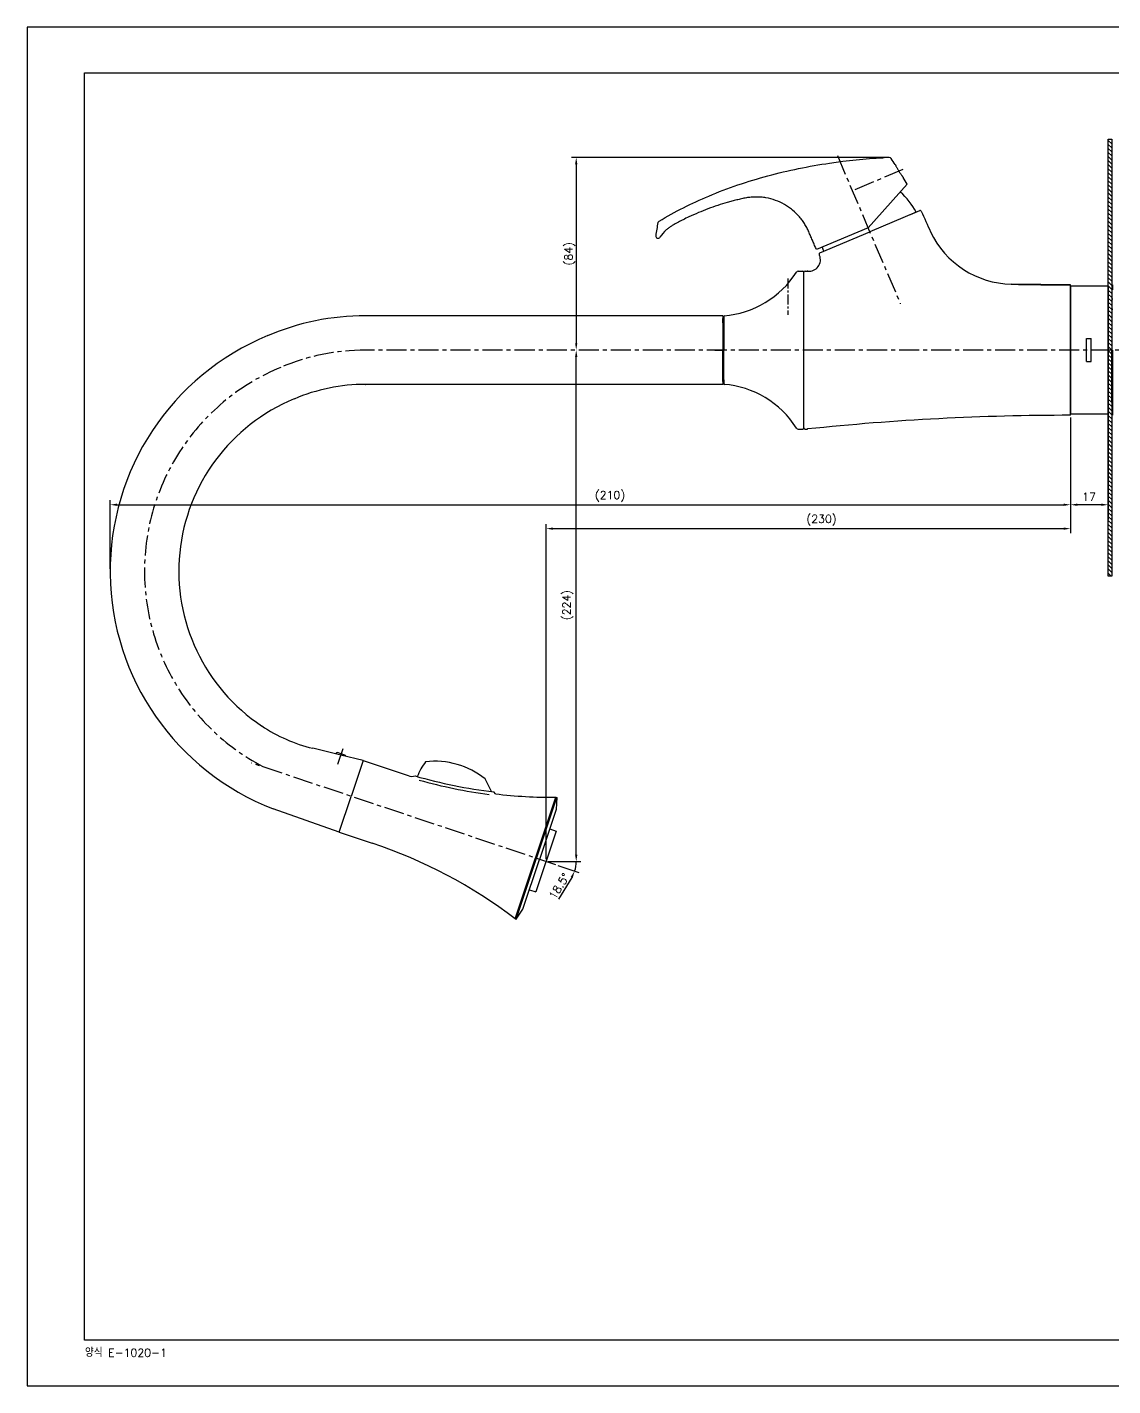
# Model space of a CAD drawing. Extents: x 0 to 841, y -1188 to -594.
# Drawn here: x 0 to 475, y -1188 to -594 of the extents above; entities that cross this region are included whole.
import ezdxf

# ---------------------------------------------------------------- set-up
doc = ezdxf.new("R2010")
doc.units = 0
doc.header["$LTSCALE"] = 7
doc.header["$MEASUREMENT"] = 0
doc.linetypes.add('CENTER', pattern=[2, 1.25, -0.25, 0.25, -0.25])
doc.layers.get('0').update_dxf_attribs({"color": 2, "linetype": 'CONTINUOUS'})
for name, color, linetype in [('00_COMPONENTS', 7, 'CONTINUOUS'), ('CL', 1, 'CENTER'), ('D', 2, 'CONTINUOUS'), ('DIM', 2, 'CONTINUOUS'), ('DWG', 7, 'CONTINUOUS'), ('Make2D 표시선', 7, 'CONTINUOUS'), ('TXT', 4, 'CONTINUOUS')]:
    doc.layers.add(name, color=color, linetype=linetype)
doc.styles.add('GHS', font='romans', dxfattribs={"bigfont": 'ghs'})

# ---------------------------------------------------------------- blocks, each defined once
blk = doc.blocks.new('BORDER')
for p, q in [((1, 1), (0, 1)), ((0, 1), (0, 0)), ((0, 0), (1, 0))]:
    blk.add_line(p, q)

msp = doc.modelspace()

# ---------------------------------------------------------------- hatches: boundary and pattern name
at = {"layer": 'D', "ltscale": 0.6}
h = msp.add_hatch(dxfattribs=at)
h.set_pattern_fill('ANSI31', color=3, scale=10, angle=-270)
h.set_pattern_definition([(135, (-5514.8503, -19510.9557), (-0.88388348, -0.88388348), [])])
h.paths.add_polyline_path([(474, -642.97), (474, -833.97), (472.5, -833.97), (472.5, -642.97)])

# ---------------------------------------------------------------- linework, layer by layer
at = {"color": 7, "linetype": 'Continuous'}
for p, q in [((474, -712.93), (474, -735.18)), ((474.5, -712.93), (474, -712.93)), ((474.5, -717.43), (474, -717.43)), ((474, -757.43), (474, -735.18)), ((474.5, -752.93), (474, -752.93)), ((474.5, -757.43), (474, -757.43)), ((134.94, -911.5), (134.87, -911.72)), ((138.9, -912.29), (135.58, -911.18)), ((146.81, -914.63), (141.58, -930.28))]:
    msp.add_line(p, q, dxfattribs=at)
for centre, start, end in [((135.42, -911.66), 71.5, 161.5), ((138.74, -912.77), 358.01099, 71.5)]:
    msp.add_arc(centre, 0.5, start, end, dxfattribs=at)
at = {"layer": '00_COMPONENTS', "color": 7, "linetype": 'Continuous'}
for p, q in [((376.77, -650.95), (376.77, -650.95)), ((384.68, -662.63), (367.53, -681.68)), ((388.52, -674.83), (368.27, -683.43)), ((367.53, -681.68), (344.98, -691.25))]:
    msp.add_line(p, q, dxfattribs=at)
for centre, radius, start, end in [((389.21, -924.77), 274.1, 92.60247, 93.20014), ((376.81, -651.95), 1, 33.34562, 92.60134), ((130.9, -813.76), 295.37, 32.71971, 33.34362), ((130.75, -813.85), 295.55, 30.77408, 31.44317), ((381.36, -666.47), 0.5, 47.09768, 59.44666), ((357.88, -691.74), 35, 28.88089, 47.09768), ((340.15, -693.22), 65.9, 167.93176, 172.97636), ((276.69, -679.65), 1, 120.85047, 167.92625), ((290.14, -694.7), 16.21, 131.98193, 146.81226), ((275.74, -685.28), 1, 172.95992, 326.82235), ((381.47, -681.72), 35, 193.9819, 197.11911)]:
    msp.add_arc(centre, radius, start, end, dxfattribs=at)
for points, knots in [([(276.17, -678.79), (283.13, -674.64), (298.59, -666.9), (323.66, -658.41), (349.26, -653.2), (366.16, -651.53), (373.91, -651.1)], [0, 0, 0, 0, 0.237239, 0.503789, 0.772645, 1, 1, 1, 1]), ([(379.4, -654.1), (379.4, -654.1), (379.4, -654.11), (379.41, -654.11), (379.42, -654.13), (379.43, -654.16), (379.44, -654.19), (379.47, -654.24), (379.51, -654.33), (379.57, -654.46), (379.64, -654.6), (379.73, -654.77), (379.87, -655.04), (380.06, -655.42), (380.33, -655.91), (380.64, -656.43), (380.85, -656.78), (380.97, -656.96)], [0, 0, 0, 0, 0.001207, 0.004823, 0.010839, 0.019243, 0.030016, 0.043127, 0.076241, 0.118267, 0.168799, 0.227344, 0.29334, 0.445024, 0.617934, 0.805316, 1, 1, 1, 1]), ([(380.97, -656.96), (381.08, -657.15), (381.31, -657.5), (381.65, -658), (381.98, -658.46), (382.23, -658.81), (382.42, -659.06), (382.54, -659.22), (382.64, -659.35), (382.73, -659.46), (382.79, -659.54), (382.83, -659.59), (382.85, -659.62), (382.87, -659.64), (382.89, -659.66), (382.89, -659.67), (382.9, -659.68), (382.9, -659.68)], [0, 0, 0, 0, 0.192573, 0.378064, 0.549764, 0.701366, 0.767786, 0.827024, 0.878431, 0.921413, 0.955438, 0.968955, 0.980081, 0.98877, 0.994997, 0.998746, 1, 1, 1, 1]), ([(344.98, -691.25), (344.72, -690.63), (344.18, -689.4), (343.38, -687.55), (342.7, -686.01), (342.17, -684.78), (341.64, -683.54), (340.95, -682.01), (339.97, -680.24), (338.85, -678.56), (337.12, -676.37), (335.09, -674.37), (332.79, -672.64), (330.36, -671.11), (327.09, -669.61), (323.6, -668.68), (320.76, -668.31), (318.6, -668.22), (316.45, -668.31), (314.32, -668.59), (312.21, -669.03), (310.12, -669.54), (308.03, -670.07), (305.25, -670.84), (301.75, -671.91), (297.55, -673.39), (293.35, -675.07), (290.61, -676.29), (289.25, -676.94)], [0, 0, 0, 0, 0.029459, 0.058925, 0.088368, 0.10309, 0.117818, 0.14727, 0.176763, 0.206063, 0.235952, 0.298989, 0.330318, 0.361788, 0.42461, 0.487435, 0.51885, 0.550289, 0.581738, 0.613148, 0.64459, 0.676027, 0.707478, 0.739036, 0.802087, 0.868094, 0.934084, 1, 1, 1, 1]), ([(289.25, -676.94), (288.38, -677.35), (287.09, -677.98), (285.38, -678.85), (284.11, -679.53), (282.84, -680.21), (281.59, -680.92), (280.4, -681.72), (279.66, -682.33), (279.3, -682.65)], [0, 0, 0, 0, 0.250047, 0.375116, 0.500163, 0.625082, 0.750008, 0.874975, 1, 1, 1, 1])]:
    msp.add_open_spline(points, degree=3, knots=knots, dxfattribs=at)
at = {"layer": 'CL'}
for p, q in [((354.15, -650.16), (381.63, -714.91)), ((382.75, -656.21), (360.42, -665.68)), ((543.81, -735.18), (147.88, -735.18)), ((300.6, -735.18), (304.5, -735.18)), ((300.6, -735.18), (304.5, -735.18)), ((137.96, -909.57), (135.68, -916.4)), ((230.99, -960.19), (98.08, -915.72))]:
    msp.add_line(p, q, dxfattribs=at)
at = {"layer": 'CL', "ltscale": 0.5}
msp.add_line((332.5, -703.81), (332.5, -719.75), dxfattribs=at)
at = {"layer": 'CL'}
for centre, radius, start, end in [((147.88, -829.68), 94.5, 90, 113.06202), ((147.64, -831.8), 96.37, 112.43997, 243.45319)]:
    msp.add_arc(centre, radius, start, end, dxfattribs=at)
at = {"layer": 'D', "ltscale": 0.6}
for p, q in [((375.81, -650.95), (237.97, -650.95)), ((239.97, -653.95), (239.97, -732.18)), ((472.5, -729.3), (472.5, -804.8)), ((239.97, -955.78), (239.97, -738.18)), ((456, -764.68), (456, -815.24)), ((36.28, -830.8), (36.28, -800.8)), ((39.28, -802.8), (453, -802.8)), ((469.5, -802.8), (459, -802.8)), ((226.78, -957.78), (226.78, -811.24)), ((229.78, -813.24), (453, -813.24)), ((227.78, -958.78), (241.97, -958.78)), ((231.94, -960.51), (241.18, -963.6)), ((238.02, -965.69), (232.22, -975.22))]:
    msp.add_line(p, q, dxfattribs=at)
msp.add_lwpolyline([(474, -642.97), (474, -833.97), (472.5, -833.97), (472.5, -642.97)], close=True, dxfattribs=at)
msp.add_arc((226.78, -958.78), 13.19, 341.5, 0, dxfattribs=at)
for points in [[(239.47, -653.95), (240.47, -653.95), (239.97, -650.95)], [(239.47, -732.18), (240.47, -732.18), (239.97, -735.18)], [(239.47, -738.18), (240.47, -738.18), (239.97, -735.18)], [(39.28, -802.3), (39.28, -803.3), (36.28, -802.8)], [(453, -802.3), (453, -803.3), (456, -802.8)], [(459, -802.3), (459, -803.3), (456, -802.8)], [(469.5, -802.3), (469.5, -803.3), (472.5, -802.8)], [(229.78, -812.74), (229.78, -813.74), (226.78, -813.24)], [(453, -812.74), (453, -813.74), (456, -813.24)], [(239.47, -955.78), (240.47, -955.78), (239.97, -958.78)], [(237.56, -965.48), (238.47, -965.9), (239.29, -962.97)]]:
    msp.add_solid(points, dxfattribs=at)
at = {"layer": 'DIM'}
msp.add_line((472.5, -763.66), (472.5, -809.27), dxfattribs=at)
at = {"layer": 'DWG'}
for p, q in [((386.13, -675.85), (390.13, -674.15)), ((346.41, -692.71), (368.27, -683.43)), ((340, -700.68), (340.95, -700.68)), ((341.19, -700.7), (341.05, -700.68)), ((339.5, -735.18), (339.5, -701.18)), ((456, -706.68), (430.09, -706.37)), ((456, -735.18), (456, -706.68)), ((474.5, -708.83), (474.5, -706.68)), ((472.2, -707.18), (456, -707.18)), ((472.5, -707.48), (472.5, -735.18)), ((148, -720.18), (147.88, -720.18)), ((304, -720.18), (148, -720.18)), ((304, -720.18), (304, -721.38)), ((304, -720.18), (304, -723.28)), ((304, -721.27), (304, -723.28)), ((304.5, -721.27), (304, -721.27)), ((304, -721.37), (304, -723.28)), ((304, -723.27), (304, -721.37)), ((304, -721.37), (304, -723.28)), ((304, -723.28), (304, -721.38)), ((304, -721.38), (304, -723.28)), ((304, -723.28), (304, -721.38)), ((304, -721.38), (304, -735.18)), ((304.5, -721.78), (304.5, -720.18)), ((304.5, -720.43), (304.5, -735.18)), ((304.5, -720.67), (304.5, -722.18)), ((304, -748.98), (304, -735.18)), ((304, -748.98), (304, -735.18)), ((304.5, -750.18), (304.5, -735.18)), ((339.5, -769.18), (339.5, -735.18)), ((456, -763.68), (456, -735.18)), ((456, -762.68), (456, -735.18)), ((472.5, -762.88), (472.5, -735.18)), ((474.5, -763.68), (474.5, -735.18)), ((304.5, -749.68), (304.5, -748.18)), ((147.88, -750.18), (148, -750.18)), ((304, -750.18), (148, -750.18)), ((304, -748.98), (304, -750.18)), ((304.5, -749.08), (304, -749.08)), ((304.5, -750.18), (304.5, -748.68)), ((472.2, -763.18), (456, -763.18)), ((340, -769.68), (340.95, -769.68)), ((340.95, -769.68), (341.05, -769.67)), ((137.06, -912.25), (124.78, -909.26)), ((146.81, -914.63), (137.06, -912.25)), ((146.81, -914.63), (161.28, -919.47)), ((168.19, -921.65), (169.53, -921.38)), ((202.88, -928.17), (200.14, -922.69)), ((136.34, -945.92), (141.58, -930.28)), ((204.68, -929.19), (203.89, -928.29)), ((213.3, -983.8), (231.07, -930.69)), ((213.78, -983.96), (231.54, -930.85)), ((231.07, -930.69), (231.54, -930.85)), ((231.54, -930.85), (231.23, -936.02)), ((136.36, -945.87), (107.49, -935.67)), ((231.23, -936.02), (223.93, -957.83)), ((136.34, -945.92), (150.81, -950.76)), ((231.22, -945.51), (222.33, -972.06)), ((228.37, -944.55), (231.22, -945.51)), ((216.63, -979.64), (223.93, -957.83)), ((219.49, -971.11), (222.33, -972.06)), ((213.78, -983.96), (216.63, -979.64)), ((213.3, -983.8), (213.78, -983.96))]:
    msp.add_line(p, q, dxfattribs=at)
at = {"layer": 'DWG', "linetype": 'Continuous'}
for p, q in [((337.03, -700.68), (339, -700.68)), ((456, -707.18), (456, -763.18)), ((304.5, -720.18), (304.5, -722.18)), ((304.5, -720.67), (304.5, -722.18)), ((463, -730.18), (465, -730.18)), ((463, -740.18), (463, -730.18)), ((465, -740.18), (465, -730.18)), ((463, -740.18), (465, -740.18)), ((304.5, -748.18), (304.5, -749.68)), ((304.5, -748.18), (304.5, -750.18)), ((456, -759.19), (456, -763.18)), ((337.03, -769.68), (339, -769.68)), ((337.03, -769.68), (339, -769.68))]:
    msp.add_line(p, q, dxfattribs=at)
at = {"layer": 'DWG', "color": 7, "linetype": 'Continuous'}
msp.add_line((456, -707.18), (456, -763.18), dxfattribs=at)
at = {"layer": 'DWG'}
for centre, radius, start, end in [((390.33, -674.61), 0.5, 23.11077, 113), ((628.2, -573.09), 258.13, 203.11077, 205.32014), ((431.03, -666.38), 40, 205.32451, 268.65201), ((341.71, -695.72), 5, 264.03692, 22.7872), ((346.6, -693.17), 0.5, 113, 202.88923), ((108.34, -793.76), 258.13, 22.78753, 22.88923), ((340, -701.18), 0.5, 90, 180), ((340.95, -701.68), 1, 84.02979, 90), ((456, 398.41), 1105.08, 264.02943, 264.03658), ((456, 398.41), 1105.08, 268.65636, 270), ((472.2, -707.48), 0.3, 0, 90), ((147.88, -829.68), 109.5, 90, 113.06202), ((305, -720.64), 0.5, 94.95157, 180), ((147.64, -831.8), 111.37, 112.43997, 248.86622), ((147.88, -829.68), 79.5, 90, 113.12065), ((305, -749.71), 0.5, 180, 265.04843), ((147.64, -831.8), 81.37, 112.38258, 236.29168), ((456, -1868.76), 1105.08, 90, 95.97057), ((472.2, -762.88), 0.3, 270, 0), ((340, -769.18), 0.5, 180, 270), ((340.95, -768.68), 1, 270, 275.97038), ((141.34, -841.25), 70, 236.29168, 256.31816), ((230.21, -713.45), 217.25, 251.5, 253.41122), ((192.9, -930.04), 23.92, 141.58595, 159.5896), ((178.21, -949.86), 34.92, 51.09186, 96.66611), ((229.42, -712.55), 217.25, 253.999, 263.25133), ((230.02, -714.02), 217.25, 254.31218, 262.57951), ((230.21, -713.45), 217.25, 263.25133, 270.226), ((81.88, -1156.78), 217.25, 52.774, 71.5)]:
    msp.add_arc(centre, radius, start, end, dxfattribs=at)
at = {"layer": 'DWG', "linetype": 'Continuous'}
for centre, radius, start, end in [((337.03, -701.68), 1, 90, 145.18769), ((339, -701.18), 0.5, 0, 90), ((301.41, -679.14), 41.15, 274.31344, 327.74096), ((301.41, -791.21), 41.15, 32.25904, 85.68656), ((337.03, -768.68), 1, 214.81231, 270), ((337.03, -768.68), 1, 214.81231, 270), ((339, -769.18), 0.5, 270, 0), ((339, -769.18), 0.5, 270, 0)]:
    msp.add_arc(centre, radius, start, end, dxfattribs=at)
at = {"layer": 'Make2D 표시선'}
msp.add_line((456, -707.68), (456, -735.18), dxfattribs=at)
at = {"layer": 'TXT'}
for p, q in [((25, -614), (811, -614)), ((25, -1168), (25, -614)), ((811, -1168), (25, -1168))]:
    msp.add_line(p, q, dxfattribs=at)

# ---------------------------------------------------------------- block references
at = {"xscale": 841, "yscale": 594, "zscale": 841}
msp.add_blockref('BORDER', (0, -1188), dxfattribs=at)

# ---------------------------------------------------------------- texts
at = {"layer": 'D', "ltscale": 0.6, "char_height": 3.5, "attachment_point": 5, "style": 'GHS'}
for s, insert, rotation in [('\\A1;(84)', (237.22, -693.06), 90), ('\\A1;(224)', (236.3, -846.65), 90), ('\\A1;18.5°', (232.54, -969.54), 57.59863)]:
    msp.add_mtext(s, dxfattribs=dict(at, insert=insert, rotation=rotation))
for s, insert in [('\\A1;(210)', (254.75, -799.13)), ('\\A1;(230)', (347.19, -809.58))]:
    msp.add_mtext(s, dxfattribs=dict(at, insert=insert))
at = {"layer": 'DIM', "insert": (464.13, -799.3), "char_height": 3.5, "attachment_point": 5, "style": 'GHS'}
msp.add_mtext('\\A1;17', dxfattribs=at)
at = {"layer": 'DWG', "style": 'GHS'}
msp.add_text('양식 E-1020-1', height=3.5, dxfattribs=at).set_placement((25.26, -1175.28))

doc.saveas('drawing.dxf')
